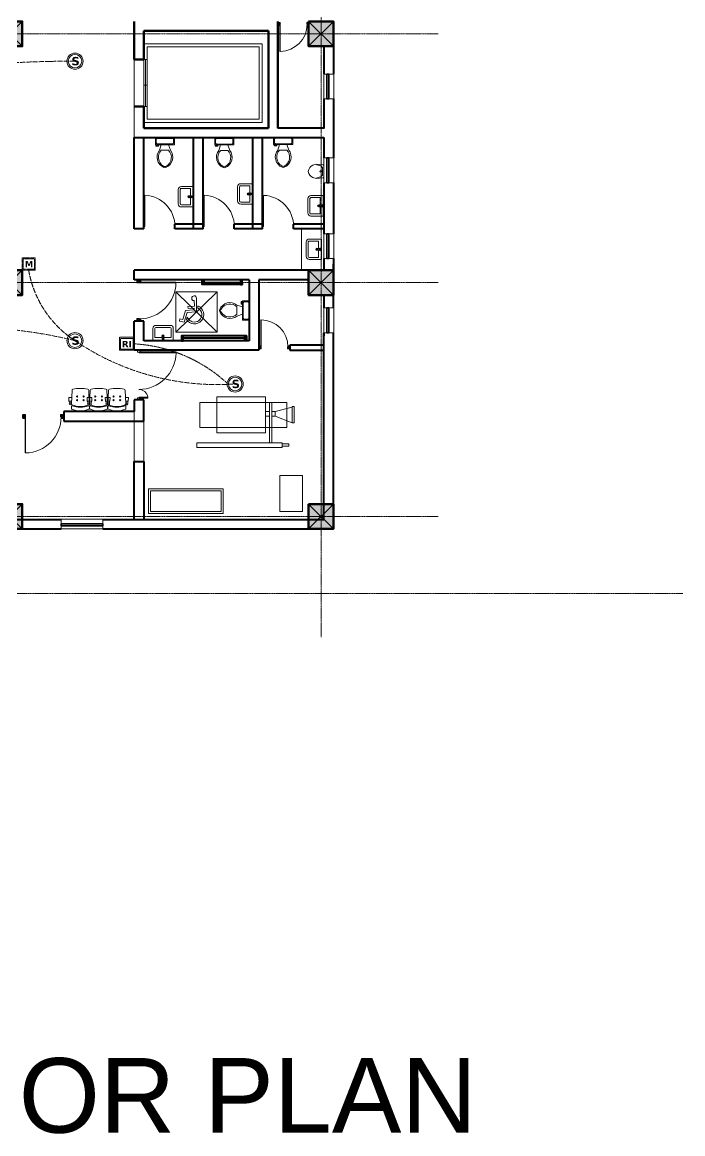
# Model space of a CAD drawing. Header units: millimetres. Extents: x 2402294 to 3337895, y 3394997 to 3969149.
# Drawn here: x 2468511 to 2484429, y 3566351 to 3593160 of the extents above; entities that cross this region are included whole.
import ezdxf

# ---------------------------------------------------------------- set-up
doc = ezdxf.new("R2010")
doc.units = ezdxf.units.MM
doc.header["$MEASUREMENT"] = 0
for name, pattern in [('ACAD_ISO04W100', [30, 24, -3, 0, -3]), ('ACISOTGB', [9, 4, -1, 1, -1, 1, -1]), ('CENTER', [2, 1.25, -0.25, 0.25, -0.25]), ('DASHED', [0.75, 0.5, -0.25])]:
    doc.linetypes.add(name, pattern=pattern)
for name, color, linetype, lineweight in [('0newfurnture', 30, 'Continuous', 15), ('centreline', 52, 'CENTER', 5), ('Column-0.5', 14, 'Continuous', 50), ('Detector Detector Conduit', 6, 'ACAD_ISO04W100', 13), ('door', 41, 'Continuous', 5), ('Door Opening-0.09', 253, 'Continuous', 9), ('Furniture Hospital-0.09', 44, 'Continuous', 9), ('Hatch', 9, 'Continuous', 9), ('hidden lines', 205, 'DASHED', 5), ('Manual Call Point', 240, 'CENTER', 30), ('RI detector conduit', 100, 'ACISOTGB', 9), ('Sill Level', 140, 'Continuous', 20), ('Smoke Detector', 220, 'Continuous', 20), ('T-Fixture-0.09', 255, 'Continuous', 9), ('TXT', 7, 'Continuous', 25), ('WALL 0.2', 7, 'Continuous', 20), ('wall 0.4', 7, 'Continuous', 40), ('Wall-0.5', 7, 'Continuous', 50), ('WINDOW', 152, 'Continuous', 30), ('Windows Plan', 152, 'Continuous', 35)]:
    doc.layers.add(name, color=color, linetype=linetype, lineweight=lineweight)
doc.layers.add('ANNOTATION', color=7, linetype='Continuous')
doc.layers.add('CCTV conduit wire', color=1, linetype='CENTER')
doc.styles.add('5P2', font='verdana.ttf', dxfattribs={"height": 500})
doc.styles.add('ARIAL', font='arial.ttf')
doc.linetypes.add('ZIGZAG', pattern='A,0.0001,-0.2,[131,ltypeshp.shx,S=0.2,R=0,X=-0.2,Y=0],-0.4,[131,ltypeshp.shx,S=0.2,R=180,X=0.2,Y=0],-0.2', length=0.8001)

# ---------------------------------------------------------------- blocks, each defined once
blk = doc.blocks.new('xray')
at = {"layer": 'Furniture Hospital-0.09'}
for p, q in [((3462.8, 4300.7), (3462.8, 4316.1)), ((3479.2, 4311.9), (3462.8, 4316.1)), ((3484.5, 4320.4), (3484.5, 4281.6)), ((3479.2, 4307.4), (3462.8, 4300.7))]:
    blk.add_line(p, q, dxfattribs=at)
for points in [[(3535.4, 4291.3), (3488.5, 4291.3), (3488.5, 4325.8), (3535.4, 4325.8)], [(3462.8, 4300.7), (3460.8, 4300.7), (3460.8, 4316.6), (3462.8, 4316.6)], [(3551.8, 4296.4), (3467.7, 4296.4), (3467.7, 4320.4), (3551.8, 4320.4)], [(3484.5, 4281.6), (3482.3, 4281.6), (3482.3, 4320.4), (3484.5, 4320.4)], [(3472.2, 4278.4), (3465.9, 4278.4), (3465.9, 4280.5), (3472.2, 4280.5)], [(3554.6, 4277), (3472.2, 4277), (3472.2, 4281.6), (3554.6, 4281.6)], [(3474.6, 4215.2), (3474.6, 4250), (3452.7, 4250), (3452.7, 4215.2)]]:
    blk.add_lwpolyline(points, close=True, dxfattribs=at)
for points in [[(3482.3, 4307.4), (3479.2, 4307.4), (3479.2, 4311.9), (3482.3, 4311.9)], [(3484.5, 4311.9), (3488.5, 4311.9), (3488.5, 4307.4), (3484.5, 4307.4)]]:
    blk.add_lwpolyline(points, dxfattribs=at)
at = {"layer": 'Furniture Hospital-0.09', "lineweight": 5}
for points in [[(3601.2, 4213.3), (3529.1, 4213.3), (3529.1, 4237.3), (3601.2, 4237.3)], [(3599.2, 4215.3), (3531.1, 4215.3), (3531.1, 4235.3), (3599.2, 4235.3)]]:
    blk.add_lwpolyline(points, close=True, dxfattribs=at)
blk = doc.blocks.new("door 3'3")
at = {"layer": 'door'}
for p, q in [((82769.4, -31237.4), (82769.4, -31203.4)), ((82769.8, -31203.4), (82769.4, -31203.4)), ((82769.8, -31237.4), (82769.8, -31203.4))]:
    blk.add_line(p, q, dxfattribs=at)
at = {"layer": 'door', "ltscale": 80}
for points in [[(82769.8, -31239.8), (82767.4, -31239.8), (82767.4, -31239.4), (82766.9, -31239.4), (82766.9, -31236.4), (82767.4, -31236.4), (82767.4, -31235.9), (82769.4, -31235.9), (82769.4, -31237.4), (82769.8, -31237.4)], [(82802.9, -31239.8), (82805.4, -31239.8), (82805.4, -31239.4), (82805.9, -31239.4), (82805.9, -31236.4), (82805.4, -31236.4), (82805.4, -31235.9), (82803.4, -31235.9), (82803.4, -31237.4), (82802.9, -31237.4)]]:
    blk.add_lwpolyline(points, close=True, dxfattribs=at)
blk.add_arc((82769.4, -31237.4), 34, 0, 89.2047, dxfattribs=at)
at = {"layer": 'Hatch'}
for centre, radius, start, end in [((82767.7, -31239.9), 2.68, 36.7582, 107.5329), ((82767.3, -31240.3), 1.96, 14.7681, 101.3525), ((82757.2, -31236.2), 10.6, 342.6842, 1.6014), ((82764.4, -31235.9), 4.57, 311.0325, 0.2101), ((82768.1, -31239.1), 3.04, 64.8198, 103.5348), ((82767.3, -31236.1), 3.25, 271.0473, 321.5319), ((82805.1, -31239.9), 2.68, 72.4671, 143.2418), ((82805.5, -31236.1), 3.25, 218.4681, 268.9527), ((82804.7, -31239.1), 3.04, 76.4652, 115.1802), ((82805.5, -31240.3), 1.96, 78.6475, 165.2319), ((82808.4, -31235.9), 4.57, 179.7899, 228.9675), ((82815.6, -31236.2), 10.6, 178.3986, 197.3158)]:
    blk.add_arc(centre, radius, start, end, dxfattribs=at)
blk = doc.blocks.new('BANCAS')
at = {"layer": 'Furniture Hospital-0.09'}
for p, q in [((-0.236, -0.247), (-0.314, -0.247)), ((-0.309, -0.347), (-0.314, -0.247)), ((0.314, -0.25), (0.236, -0.25)), ((0.309, -0.35), (0.314, -0.25)), ((-0.241, -0.347), (-0.309, -0.347)), ((-0.294, -0.405), (-0.3, -0.347)), ((-0.256, -0.405), (-0.25, -0.347)), ((0.309, -0.35), (0.241, -0.35)), ((0.256, -0.409), (0.25, -0.35)), ((0.294, -0.409), (0.3, -0.35))]:
    blk.add_line(p, q, dxfattribs=at)
blk.add_lwpolyline([(0.227, -0.048, 0.346546), (0.203, -0.019, 0.095695), (-0.203, -0.019, 0.346546), (-0.227, -0.048), (-0.244, -0.417, 0.318973), (-0.225, -0.447, 0.193005), (0.225, -0.447, 0.318973), (0.244, -0.417)], format="xyb", close=True, dxfattribs=at)
blk.add_lwpolyline([(-0.245, -0.522), (-0.245, -0.489, -0.522832), (-0.218, -0.471, 0.18), (0.218, -0.471, -0.522832), (0.245, -0.489), (0.245, -0.547, -0.306573), (0.232, -0.565, -0.192782), (-0.232, -0.565, -0.306573), (-0.245, -0.547), (-0.245, -0.504)], format="xyb", dxfattribs=at)
for centre, radius in [((-0.09, -0.22), 0.015), ((0.09, -0.22), 0.015), ((-0.275, -0.422), 0.025), ((-0.09, -0.32), 0.015), ((0.09, -0.32), 0.015), ((0.275, -0.425), 0.025)]:
    blk.add_circle(centre, radius, dxfattribs=at)
blk = doc.blocks.new('A$C72AE6952')
at = {"ltscale": 20, "xscale": 800, "yscale": 800, "zscale": 800, "row_count": 1, "column_count": 3, "row_spacing": 0, "column_spacing": 440.0000000000001}
blk.add_blockref('BANCAS', (-440, 0), dxfattribs=at)
blk = doc.blocks.new("door 5'")
at = {"layer": 'door', "ltscale": 1000}
for points in [[(2177525, 4317078), (2177525, 4317062), (2177516, 4317062), (2177516, 4317020), (2177473, 4317020), (2177474, 4317105)], [(2177525, 4317062), (2177525, 4317105), (2177474, 4317105), (2177473, 4317020)], [(2177473, 4317020), (2177516, 4317020)], [(2177474, 4317105), (2177516, 4317105)], [(2178697, 4316120), (2178697, 4317060), (2178671, 4317060), (2178671, 4316120), (2178697, 4316120)], [(2178689, 4317076), (2178689, 4317060), (2178697, 4317060), (2178697, 4317018), (2178740, 4317018), (2178740, 4317104)], [(2178689, 4317060), (2178689, 4317104), (2178740, 4317104), (2178740, 4317018)], [(2178740, 4317018), (2178697, 4317018)]]:
    blk.add_lwpolyline(points, dxfattribs=at)
blk.add_lwpolyline([(2177516, 4316839), (2177516, 4317062), (2177543, 4317062), (2177543, 4316839)], close=True, dxfattribs=at)
at = {"layer": 'Door Opening-0.09', "ltscale": 1000}
for centre, radius, start, end in [((2177516, 4317062), 224, 276.6944, 2.344), ((2178697, 4317076), 957, 180.3416, 268.4244)]:
    blk.add_arc(centre, radius, start, end, dxfattribs=at)
at = {"layer": 'WINDOW', "ltscale": 5}
blk.add_line((2177474, 4317104), (2177474, 4317104), dxfattribs=at)
blk = doc.blocks.new('2ft column')
at = {"layer": 'Hatch', "ltscale": 5}
h = blk.add_hatch(color=256, dxfattribs=at)
h.dxf.hatch_style = 1
h.paths.add_polyline_path([(2207385, 4176559), (2207985, 4176559), (2207985, 4175959), (2207385, 4175959)])
at = {"layer": 'Column-0.5', "ltscale": 5}
blk.add_lwpolyline([(2207385, 4176559), (2207985, 4176559), (2207985, 4175959), (2207385, 4175959)], close=True, dxfattribs=at)
at = {"layer": 'Defpoints', "ltscale": 5}
for points in [[(2207985, 4176559), (2207385, 4175959)], [(2207985, 4175959), (2207385, 4176559)]]:
    blk.add_lwpolyline(points, dxfattribs=at)
blk = doc.blocks.new('main grid')
at = {"layer": 'centreline', "ltscale": 5}
for p, q in [((2557161, 4018930), (2557161, 3976624)), ((2559988, 3991172), (2538074, 3991172)), ((2559988, 3985172), (2538074, 3985172)), ((2559988, 3979531), (2538074, 3979531))]:
    blk.add_line(p, q, dxfattribs=at)
at = {"layer": 'Hatch'}
for p in [(341976, -185087), (349476, -185087), (341976, -191087), (349476, -191087), (341976, -196728), (349476, -196728)]:
    blk.add_blockref('2ft column', p, dxfattribs=at)
blk = doc.blocks.new('d1')
at = {"layer": 'door'}
for p, q in [((2442.7, 10746.2), (2408.3, 10746.2)), ((2408.3, 10746.2), (2408.3, 10745.7)), ((2442.7, 10745.7), (2408.3, 10745.7))]:
    blk.add_line(p, q, dxfattribs=at)
at = {"layer": 'door', "ltscale": 80}
for points in [[(2445, 10779.7), (2445, 10782), (2444.6, 10782), (2444.6, 10782.4), (2441.8, 10782.4), (2441.8, 10782), (2441.4, 10782), (2441.4, 10780.1), (2442.7, 10780.1), (2442.7, 10779.7)], [(2445, 10746.2), (2445, 10743.9), (2444.6, 10743.9), (2444.6, 10743.4), (2441.8, 10743.4), (2441.8, 10743.9), (2441.4, 10743.9), (2441.4, 10745.7), (2442.7, 10745.7), (2442.7, 10746.2)]]:
    blk.add_lwpolyline(points, close=True, dxfattribs=at)
at = {"layer": 'Door Opening-0.09', "ltscale": 80}
blk.add_arc((2442.7, 10745.7), 34.4, 90, 179.274, dxfattribs=at)
at = {"layer": 'hidden lines'}
for centre, radius, start, end in [((2441.6, 10791.4), 9.82, 268.3986, 287.3158), ((2441.4, 10784.8), 4.22, 269.7899, 318.9675), ((2444.3, 10781.3), 2.81, 166.4652, 205.1802), ((2445, 10781.7), 2.48, 162.4671, 233.2418), ((2441.6, 10782), 3, 308.4681, 358.9527), ((2445.5, 10782.1), 1.81, 168.6475, 255.2319), ((2441.4, 10741.1), 4.22, 41.0325, 90.2101), ((2441.6, 10734.5), 9.82, 72.6842, 91.6014), ((2444.3, 10744.5), 2.81, 154.8198, 193.5348), ((2445, 10744.2), 2.48, 126.7582, 197.5329), ((2441.6, 10743.8), 3, 1.0473, 51.5319), ((2445.5, 10743.8), 1.81, 104.7681, 191.3525)]:
    blk.add_arc(centre, radius, start, end, dxfattribs=at)
blk = doc.blocks.new('TAP')
at = {"layer": 'Furniture Hospital-0.09', "linetype": 'Continuous'}
for p, q in [((0, 38), (0, -38)), ((5, 38), (0, 38)), ((5, 38), (5, -38)), ((30, 25), (5, 25)), ((30, 0), (5, 0)), ((30, 25), (30, -25)), ((56, 16), (30, 16)), ((51, 7), (48, 8)), ((59, 19), (57, 22)), ((73, 24), (73, 27)), ((88, 20), (89, 22)), ((97, 15), (125, 12)), ((97, 8), (100, 9)), ((5, -38), (0, -38)), ((30, -25), (5, -25)), ((56, -16), (30, -16)), ((51, -8), (48, -9)), ((60, -20), (58, -22)), ((74, -24), (74, -27)), ((88, -19), (90, -22)), ((97, -7), (100, -8)), ((97, -15), (125, -12))]:
    blk.add_line(p, q, dxfattribs=at)
for radius in [21.2, 19.7]:
    blk.add_circle((74, 0), radius, dxfattribs=at)
for centre, radius, start, end in [((74, 0), 27.2, 163.0512, 199.0512), ((74, 0), 24.2, 127.0512, 163.0512), ((74, 0), 27.2, 91.0512, 127.0512), ((74, 0), 24.2, 55.0512, 91.0512), ((74, 0), 27.2, 19.0512, 55.0512), ((74, 0), 24.2, 343.0512, 19.0512), ((95, 0), 32.6, 337.45, 22.55), ((74, 0), 24.2, 199.0512, 235.0512), ((74, 0), 27.2, 235.0512, 271.0512), ((74, 0), 24.2, 271.0512, 307.0512), ((74, 0), 27.2, 307.0512, 343.0512)]:
    blk.add_arc(centre, radius, start, end, dxfattribs=at)
blk = doc.blocks.new('bazin')
at = {"layer": '0newfurnture', "ltscale": 5}
for p, q in [((2434577, 4011590), (2435069, 4011590)), ((2434577, 4011295), (2434577, 4011590)), ((2435069, 4011590), (2435069, 4011295)), ((2434626, 4011295), (2434626, 4011516)), ((2434626, 4011516), (2434799, 4011516)), ((2434996, 4011270), (2434651, 4011270)), ((2434847, 4011516), (2435020, 4011516)), ((2435020, 4011516), (2435020, 4011295)), ((2434996, 4011221), (2434651, 4011221))]:
    blk.add_line(p, q, dxfattribs=at)
blk.add_circle((2434823, 4011477), 25.6, dxfattribs=at)
for centre, radius, start, end in [((2434651, 4011295), 73.8, 180, 270), ((2434651, 4011295), 24.6, 180, 270), ((2434996, 4011295), 73.8, 270, 0), ((2434996, 4011295), 24.6, 270, 0)]:
    blk.add_arc(centre, radius, start, end, dxfattribs=at)
at = {"layer": '0newfurnture', "ltscale": 5, "xscale": 0.9842520018725999, "yscale": 0.9842520018725999, "zscale": 0.9842520018725999, "rotation": 270}
blk.add_blockref('TAP', (2434823, 4011590), dxfattribs=at)
blk = doc.blocks.new('Toilet - top')
at = {"layer": 'Furniture Hospital-0.09'}
for p, q in [((-10, -8.5), (-8, -8.5)), ((-10, -9.5), (-10, -8.5)), ((-7, -9.5), (-10, -9.5)), ((-8, -8.5), (-8, -8)), ((-7, -8), (-7, -9.5)), ((-4, -8), (-6, -14)), ((4, -8), (6, -14)), ((9.5, -6), (9.5, -2)), ((4, -14), (-4, -14))]:
    blk.add_line(p, q, dxfattribs=at)
blk.add_lwpolyline([(10.5, -8), (10.5, 0), (-10.5, 0), (-10.5, -8)], close=True, dxfattribs=at)
for points in [[(-9.5, -2), (-9.5, -6)], [(8.5, -1), (-8.5, -1)], [(-8.5, -7), (8.5, -7)]]:
    blk.add_lwpolyline(points, dxfattribs=at)
for centre, radius, start, end in [((-8.6, -1.9), 0.884, 81.8699, 188.1301), ((-8.6, -6.1), 0.884, 171.8699, 278.1301), ((8.6, -1.9), 0.884, 351.8699, 98.1301), ((8.6, -6.1), 0.884, 261.8699, 8.1301), ((3.5, -21.6), 12.2, 141.4691, 247.9714), ((4.2, -21.8), 11.3, 136.3677, 238.9468), ((-3.5, -21.6), 12.2, 292.0284, 38.5307), ((-4.2, -21.8), 11.3, 301.053, 43.6321), ((0, -27.9), 4, 245.7318, 294.2682), ((0, -29), 4, 254.8605, 285.1395)]:
    blk.add_arc(centre, radius, start, end, dxfattribs=at)
blk = doc.blocks.new('26 door')
at = {"layer": 'door'}
blk.add_line((42654.7, -717.8), (42654.7, -716.7), dxfattribs=at)
at = {"layer": 'door', "ltscale": 5}
blk.add_lwpolyline([(42654.7, -716.7), (42684.7, -716.7), (42684.7, -717.8), (42654.7, -717.8)], dxfattribs=at)
at = {"layer": 'Door Opening-0.09'}
blk.add_arc((42654.8, -717.8), 30, 2.1358, 90.1794, dxfattribs=at)
blk = doc.blocks.new('TIA UR Plan-flat-1')
at = {"layer": 'Furniture Hospital-0.09'}
for points in [[(-186, 175), (-265, 150, 0.270578), (-380, 0, 0.556713)], [(-186, -175), (-265, -150, -0.270578), (-380, 0, -0.556713)], [(0, 0), (0, 132, 0.414214), (-25, 157), (-186, 175)], [(0, 0), (0, -132, -0.414214), (-25, -157), (-186, -175)], [(-174, 175), (-174, 154), (-81, 130, -0.321575), (-32, 71), (-32, 0)], [(-174, -175), (-174, -154), (-81, -130, 0.321575), (-32, -71), (-32, 0)]]:
    blk.add_lwpolyline(points, format="xyb", dxfattribs=at)
blk.add_circle((-75, 0), 20, dxfattribs=at)
blk = doc.blocks.new('Wheel Chair')
at = {"layer": 'T-Fixture-0.09'}
blk.add_lwpolyline([(-130, -183, -0.239978), (-223, 0, -0.243341), (-129, 182), (-128, 182, -0.241316), (75, 211), (76, 211, -0.238142), (218, 65), (184, 14), (173, 51, 0.192657), (94, 153), (94, 154, 0.25323), (-74, 162), (-74, 161, 0.245902), (-174, 27), (-175, 27, 0.247474), (-120, -132), (-128, -181)], format="xyb", dxfattribs=at)
blk.add_lwpolyline([(305, 47), (366, 13), (392, 59), (290, 117), (158, -89), (-63, -51), (-146, -374, 0.423515), (-104, -442), (-103, -442, 0.413314), (-35, -399), (-32, -388, 0.409265), (-67, -332), (-80, -330), (-48, -201), (105, -227), (113, -178), (-33, -153), (-23, -112), (182, -146)], format="xyb", close=True, dxfattribs=at)
blk = doc.blocks.new('v2')
at = {"layer": 'Sill Level'}
blk.add_lwpolyline([(2448277, 3818910), (2448877, 3818910), (2448877, 3818670), (2448277, 3818670)], close=True, dxfattribs=at)
at = {"layer": 'Windows Plan'}
blk.add_lwpolyline([(2448877, 3818790), (2448277, 3818790), (2448277, 3818743), (2448877, 3818743)], close=True, dxfattribs=at)
blk = doc.blocks.new('v1')
at = {"layer": 'Sill Level'}
blk.add_lwpolyline([(2446591, 3818940), (2447591, 3818940), (2447591, 3818700), (2446591, 3818700)], close=True, dxfattribs=at)
at = {"layer": 'Windows Plan'}
blk.add_lwpolyline([(2447591, 3818820), (2446591, 3818820), (2446591, 3818772), (2447591, 3818772)], close=True, dxfattribs=at)
blk = doc.blocks.new('smoke')
at = {"layer": 'Smoke Detector', "lineweight": 5}
for radius in [97.5, 81.1]:
    blk.add_circle((-251457, 4034457), radius, dxfattribs=at)
at = {"layer": 'Smoke Detector', "lineweight": 5, "insert": (-251499, 4034508), "char_height": 100.35, "width": 120.42, "attachment_point": 1, "style": '5P2'}
blk.add_mtext('{\\fVerdana|b1|i0|c0|p34;S}', dxfattribs=at)
blk = doc.blocks.new('smoke1')
at = {"layer": 'CCTV conduit wire'}
blk.add_blockref('smoke', (0, 0), dxfattribs=at)
blk = doc.blocks.new('response indicator')
at = {"layer": 'Manual Call Point', "lineweight": 5}
for points in [[(295159, 165314), (295473, 165314), (295473, 165035), (295159, 165035)], [(295183, 165290), (295450, 165290), (295450, 165059), (295183, 165059)]]:
    blk.add_lwpolyline(points, close=True, dxfattribs=at)
at = {"layer": 'Manual Call Point', "lineweight": 5, "insert": (295207, 165238), "char_height": 139.42, "width": 167.3, "attachment_point": 1, "style": '5P2'}
blk.add_mtext('{\\fVerdana|b1|i0|c0|p34;RI}', dxfattribs=at)
blk = doc.blocks.new('mcp')
at = {"layer": 'Manual Call Point', "lineweight": 5}
for points in [[(1356996, -1508126), (1357203, -1508126), (1357203, -1508327), (1356996, -1508327)], [(1357013, -1508143), (1357191, -1508143), (1357191, -1508310), (1357013, -1508310)]]:
    blk.add_lwpolyline(points, close=True, dxfattribs=at)
at = {"layer": 'Manual Call Point', "lineweight": 5, "insert": (1357036, -1508180), "char_height": 100.35, "width": 120.42, "attachment_point": 1, "style": '5P2'}
blk.add_mtext('{\\fVerdana|b1|i0|c0|p34;M}', dxfattribs=at)

msp = doc.modelspace()

# ---------------------------------------------------------------- linework, layer by layer
at = {"layer": '0newfurnture'}
msp.add_lwpolyline([(2475781, 3587459.7), (2475781, 3587179.3), (2475237.5, 3587179.3), (2475237.5, 3588179.2), (2475781, 3588179.2), (2475781, 3588059.7)], dxfattribs=at)
at = {"layer": 'centreline', "ltscale": 5}
msp.add_line((2484429.1, 3579379.3), (2456624.6, 3579379.3), dxfattribs=at)
at = {"layer": 'Detector Detector Conduit', "ltscale": 5}
for centre, radius, start, end in [((2469726.1, 3565741.7), 26479.4, 89.88071, 103.75432), ((2471177.8, 3587612.7), 2549.1, 189.78925, 236.7777), ((2467139.4, 3574770), 11031.3, 76.14383, 105.82417), ((2473219.9, 3590529.1), 6108.6, 235.74147, 273.95402)]:
    msp.add_arc(centre, radius, start, end, dxfattribs=at)
at = {"layer": 'Door Opening-0.09'}
for points in [[(2473210, 3586659.8), (2472210, 3585687.6)], [(2472210, 3586659.8), (2473210, 3585687.6)]]:
    msp.add_lwpolyline(points, dxfattribs=at)
msp.add_lwpolyline([(2472210, 3586659.8), (2473210, 3586659.8), (2473210, 3585687.6), (2472210, 3585687.6)], close=True, dxfattribs=at)
at = {"layer": 'Furniture Hospital-0.09', "ltscale": 5}
for p, q in [((2471441, 3592642.7), (2471441, 3592259.3)), ((2471517.7, 3592566), (2471517.7, 3592259.3)), ((2474217.4, 3592566), (2471517.7, 3592566)), ((2474217.4, 3590819.3), (2474217.4, 3592566)), ((2471441, 3592259.3), (2471517.7, 3592259.3)), ((2471479.4, 3592259.3), (2471479.4, 3591126)), ((2471479.4, 3591646), (2471441, 3591646)), ((2471517.7, 3591646), (2471479.4, 3591646)), ((2471441, 3591126), (2471441, 3590742.7)), ((2471441, 3591126), (2471517.7, 3591126)), ((2471517.7, 3591126), (2471517.7, 3590819.3)), ((2471441, 3590742.7), (2474294, 3590742.7)), ((2471517.7, 3590819.3), (2474217.4, 3590819.3))]:
    msp.add_line(p, q, dxfattribs=at)
for points in [[(2471441, 3592642.7), (2474294, 3592642.7), (2474294, 3590742.7)], [(2471441, 3591126), (2471441, 3592259.3)], [(2471517.7, 3592259.3), (2471517.7, 3591126)]]:
    msp.add_lwpolyline(points, dxfattribs=at)
at = {"layer": 'RI detector conduit', "ltscale": 5}
msp.add_arc((2470997.8, 3581789), 3620.9, 46.74184, 86.6737, dxfattribs=at)
at = {"layer": 'WALL 0.2', "ltscale": 5}
for p, q in [((2471211, 3592264.4), (2471211, 3590379.3)), ((2471441, 3591131), (2471441, 3592264.4))]:
    msp.add_line(p, q, dxfattribs=at)
at = {"layer": 'wall 0.4', "ltscale": 5}
for p, q in [((2471210.5, 3588177.9), (2471210.5, 3590379.3)), ((2471211, 3590379.3), (2475781, 3590379.3)), ((2471440.5, 3588177.9), (2471440.5, 3590379.3)), ((2472640.5, 3588177.9), (2472640.5, 3590379.3)), ((2472870.5, 3588177.9), (2472870.5, 3590379.3)), ((2474070.5, 3588177.9), (2474070.5, 3590379.3)), ((2474300.5, 3588177.9), (2474300.5, 3590379.3)), ((2475781, 3590379.3), (2475781, 3589890.4)), ((2475781, 3589549.8), (2475781, 3589549.8)), ((2475781, 3589290.4), (2475781, 3588059.7)), ((2472870.5, 3588288.4), (2472190.5, 3588288.2)), ((2472190.5, 3588177.9), (2472190.5, 3588288.2)), ((2474300.5, 3588288.9), (2473620.5, 3588288.7)), ((2473620.5, 3588177.9), (2473620.5, 3588288.7)), ((2475781, 3588289.3), (2475050.5, 3588289.1)), ((2475050.5, 3588177.9), (2475050.5, 3588289.1)), ((2471440.5, 3588178), (2471210.5, 3588177.9)), ((2472870.5, 3588178.4), (2472190.5, 3588178.2)), ((2474300.5, 3588178.9), (2473620.5, 3588178.7)), ((2475781, 3588179.3), (2475050.5, 3588179.1)), ((2475781, 3587459.7), (2475781, 3587179.3)), ((2471211, 3586947.9), (2471210.9, 3587177.9)), ((2473980.9, 3587179.3), (2471211, 3587177.9)), ((2475411, 3587179.3), (2473981, 3587179.3)), ((2473981, 3586949.3), (2471211, 3586947.9)), ((2473981, 3586949.3), (2473981, 3585479.4)), ((2475411, 3586949.3), (2474211, 3586949.3)), ((2474211, 3586949.3), (2474211, 3585249.4)), ((2475781, 3586579.3), (2475781, 3586271.3)), ((2471211.6, 3585249.4), (2471211.6, 3585948)), ((2471441, 3585948), (2471211.6, 3585947.9)), ((2471441, 3585479.4), (2471441, 3585948)), ((2475781, 3585671.3), (2475781, 3585599.4)), ((2473981, 3585479.4), (2471441, 3585479.4)), ((2475781, 3585369.4), (2474961, 3585369.4)), ((2474961, 3585369.4), (2474961, 3585249.4)), ((2474211, 3585249.4), (2471211.6, 3585249.4)), ((2474961, 3585249.4), (2475781, 3585249.4)), ((2471211, 3584049.4), (2471211, 3583768.3)), ((2471441, 3584049.4), (2471211, 3584049.4)), ((2471441, 3583538.3), (2471441, 3584049.4)), ((2471211, 3583768.3), (2469511, 3583768.3)), ((2469511, 3583768.3), (2469511, 3583538.3)), ((2469511, 3583538.3), (2471441, 3583538.3)), ((2471211, 3581168.4), (2471211, 3582568.3)), ((2471211, 3582568.3), (2471441, 3582568.3))]:
    msp.add_line(p, q, dxfattribs=at)
for points in [[(2475781, 3592579.3), (2475781, 3591911.8)], [(2476011, 3592579.3), (2476011, 3591911.8)], [(2475781, 3591311.8), (2475781, 3590609.3), (2474674, 3590609.3)], [(2476011, 3591311.8), (2476011, 3589890.4)], [(2476011, 3589290.4), (2476011, 3588059.7)], [(2476011, 3587459.7), (2476011, 3587179.3)], [(2476011, 3586271.3), (2476011, 3587326.4)], [(2470450, 3580938.4), (2476011, 3580938.4), (2476011, 3585671.3)], [(2470450, 3581168.4), (2475781, 3581168.4), (2475781, 3585671.3)], [(2471441, 3582568.3), (2471441, 3581168.4)], [(2467134.6, 3581168.4), (2469450, 3581168.4)], [(2467134.6, 3580938.4), (2469450, 3580938.4)]]:
    msp.add_lwpolyline(points, dxfattribs=at)
for points in [[(2472888.6, 3586835), (2472844.6, 3586835), (2472844.6, 3586949.3), (2472888.6, 3586949.3)], [(2472847.8, 3586884), (2473810.7, 3586884), (2473810.7, 3586835), (2472847.8, 3586835)], [(2473769.8, 3586835), (2473813.9, 3586835), (2473813.9, 3586949.3), (2473769.8, 3586949.3)], [(2472345.5, 3585544.6), (2473914.2, 3585544.6), (2473914.2, 3585593.7), (2472345.5, 3585593.7)], [(2472389.5, 3585593.7), (2472345.5, 3585593.7), (2472345.5, 3585479.4), (2472389.5, 3585479.4)], [(2473873.4, 3585593.7), (2473917.4, 3585593.7), (2473917.4, 3585479.4), (2473873.4, 3585479.4)]]:
    msp.add_lwpolyline(points, close=True, dxfattribs=at)
at = {"layer": 'Wall-0.5', "ltscale": 5}
for p, q in [((2471211, 3593179.3), (2471211, 3592264.4)), ((2474674, 3593179.3), (2474674, 3590609.3)), ((2471441, 3592264.4), (2471441, 3592949.3)), ((2471441, 3592949.3), (2474444, 3592949.3)), ((2474444, 3592949.3), (2474444, 3590609.3)), ((2471211, 3592264.4), (2471441, 3592264.4)), ((2471441, 3591131), (2471211, 3591131)), ((2471441, 3590609.3), (2471441, 3591131)), ((2474444, 3590609.3), (2471441, 3590609.3))]:
    msp.add_line(p, q, dxfattribs=at)
at = {"layer": 'WINDOW', "linetype": 'ZIGZAG', "lineweight": 20, "ltscale": 0.5}
for p, q in [((2471211, 3582568.3), (2471211, 3583768.3)), ((2471441, 3583768.3), (2471441, 3582568.3))]:
    msp.add_line(p, q, dxfattribs=at)

# ---------------------------------------------------------------- block references
at = {"layer": '0newfurnture', "ltscale": 5}
msp.add_blockref('main grid', (-81449.7, -398292.5), dxfattribs=at)
at = {"layer": '0newfurnture', "xscale": -1}
for p, rotation in [((-1538949.4, 1154128.1), 270), ((-1537519.4, 1154195.7), 270), ((-1535826.1, 1153909.1), 270), ((-1535866.8, 1152860), 270), ((37080.7, 7597069.6), 180)]:
    msp.add_blockref('bazin', p, dxfattribs=dict(at, rotation=rotation))
at = {"layer": 'ANNOTATION', "xscale": 1.125, "yscale": 1.125, "zscale": 1.125}
msp.add_blockref('response indicator', (2138800.5, 3399582.8), dxfattribs=at)
at = {"layer": 'CCTV conduit wire'}
for name, p, xscale, yscale, zscale in [('smoke1', (2972695.8, -4476693.3), 2, 2, 2), ('mcp', (433016.9, 5849669.7), 1.5, 1.5, 1.5), ('smoke1', (2972695.8, -4483433.9), 2, 2, 2), ('smoke1', (2976555.7, -4484479.2), 2, 2, 2)]:
    msp.add_blockref(name, p, dxfattribs=dict(at, xscale=xscale, yscale=yscale, zscale=zscale))
at = {"layer": 'door'}
for name, p, xscale, yscale, zscale, rotation in [('26 door', (2489386.3, 2521866.1), -25, 25, 25, 270), ('26 door', (2490816.3, 2521866.9), -25, 25, 25, 270), ('26 door', (2492246.3, 2521865.6), -25, 25, 25, 270), ("door 5'", (6561058.7, 1520878.9), 0.9473750180788149, 0.9473750180788149, 0.9473750180788149, 89.9959866754369)]:
    msp.add_blockref(name, p, dxfattribs=dict(at, xscale=xscale, yscale=yscale, zscale=zscale, rotation=rotation))
at = {"layer": 'Door Opening-0.09'}
for p, xscale, yscale, zscale, rotation in [((882586.3, 2993478), -19.23084603733906, 19.23084603733906, 19.23084603733906, 179.9608081480045), ((353360.7, 2785352.1), -25.55555555555556, 25.55555555555556, 25.55555555555556, 180)]:
    msp.add_blockref("door 3'3", p, dxfattribs=dict(at, xscale=xscale, yscale=yscale, zscale=zscale, rotation=rotation))
at = {"layer": 'Door Opening-0.09', "xscale": 19.23076923074791, "yscale": 19.23076923074791, "zscale": 19.23076923074791}
msp.add_blockref("door 3'3", (882540.3, 4186048.3), dxfattribs=at)
at = {"layer": 'Furniture Hospital-0.09'}
for name, p, xscale, yscale, zscale in [('Toilet - top', (2471949.7, 3590381.5), 21.93575057202424, 21.93575057202424, 21.93575057202424), ('Toilet - top', (2473380.3, 3590376.1), 21.93575057202424, 21.93575057202424, 21.93575057202424), ('Toilet - top', (2474800.5, 3590384.1), 21.93575057202424, 21.93575057202424, 21.93575057202424), ('A$C72AE6952', (2470398.7, 3584328.2), 1.107692350907673, 1.107692350907673, 1.107692306891935), ('xray', (2561583.2, 3475977.3), -25, 25, 25)]:
    msp.add_blockref(name, p, dxfattribs=dict(at, xscale=xscale, yscale=yscale, zscale=zscale))
at = {"layer": 'Furniture Hospital-0.09', "rotation": 359.9999993660119}
msp.add_blockref('TIA UR Plan-flat-1', (2475781, 3589564), dxfattribs=at)
at = {"layer": 'Furniture Hospital-0.09', "xscale": 21.93575057202424, "yscale": 21.93575057202424, "zscale": 21.93575057202424, "rotation": 270}
msp.add_blockref('Toilet - top', (2473992, 3586206.4), dxfattribs=at)
at = {"layer": 'T-Fixture-0.09', "rotation": 194.4181928326748}
msp.add_blockref('Wheel Chair', (2472661.9, 3586108.4), dxfattribs=at)
at = {"layer": 'wall 0.4', "rotation": 270}
for p in [(-1342889.4, 6040188.4), (-1342889.4, 6038167), (-1342889.4, 6036336.3), (-1342889.4, 6034547.9)]:
    msp.add_blockref('v2', p, dxfattribs=at)
at = {"layer": 'wall 0.4', "ltscale": 5, "xscale": 25.64102998076803, "yscale": 25.64102998076803, "zscale": 25.64102998076803, "rotation": 180.033335114651}
msp.add_blockref('d1', (2533806.6, 3862457), dxfattribs=at)
at = {"layer": 'wall 0.4'}
msp.add_blockref('v1', (22858.6, -237761.9), dxfattribs=at)

# ---------------------------------------------------------------- texts
at = {"layer": 'TXT', "color": 244, "ltscale": 20, "true_color": 0x991b1e, "insert": (2451664.4, 3567263.5), "char_height": 2100, "width": 102139.87, "attachment_point": 4, "rotation": 0.0002, "style": 'ARIAL'}
msp.add_mtext('{\\H0.85714x;GROUND FLOOR PLAN}', dxfattribs=at)

doc.saveas('drawing.dxf')
